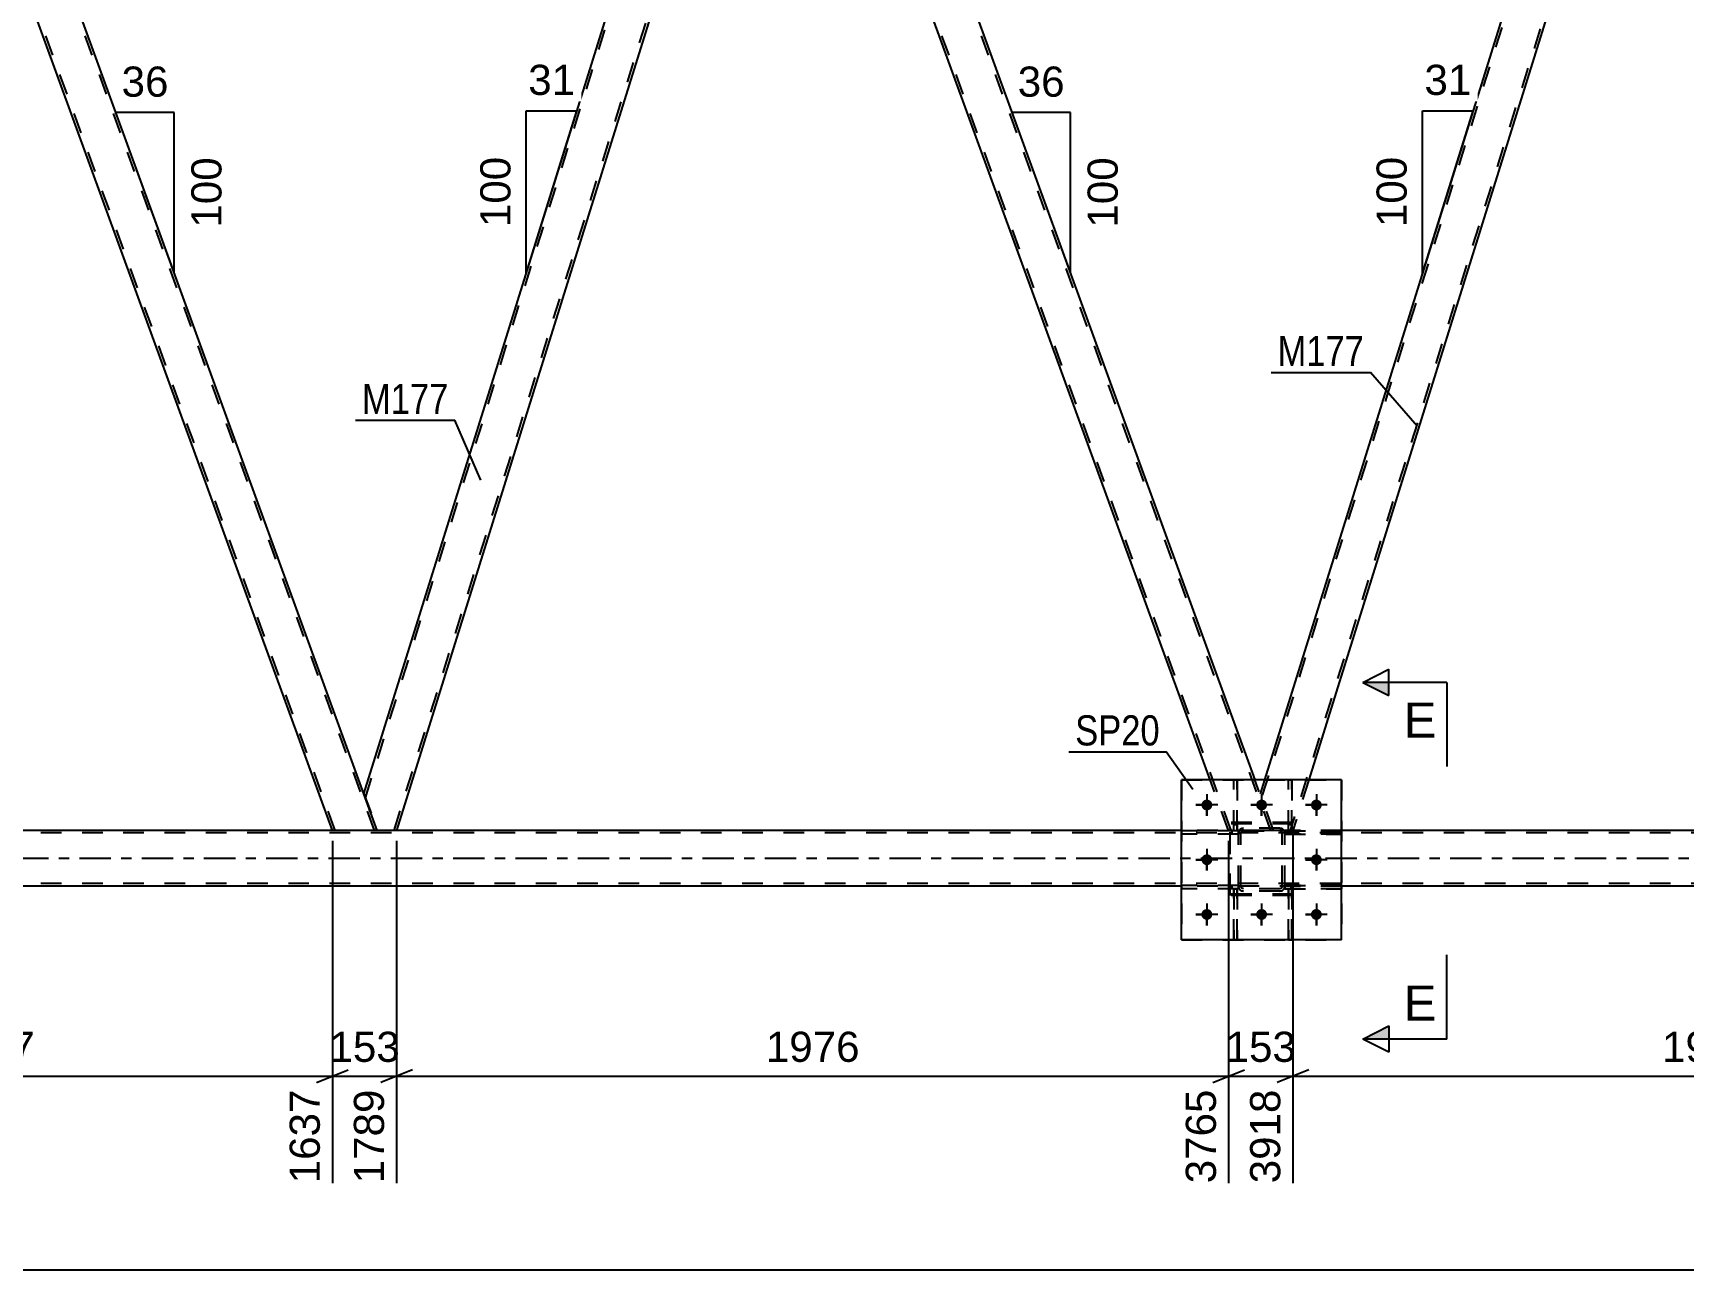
# Model space of a CAD drawing. Header units: millimetres. Extents: x 0 to 3371, y 0 to 1899.
# Drawn here: x 123 to 279.7, y 247.1 to 364.6 of the extents above; entities that cross this region are included whole.
import ezdxf

# ---------------------------------------------------------------- set-up
doc = ezdxf.new("R2010")
doc.units = ezdxf.units.MM
doc.linetypes.add('DXK_LINE_DOT2', pattern=[3.9198, 1.9599, -1.9599])
doc.linetypes.add('DXK_LINE_DOT3', pattern=[5.9187, 2.979, -0.9799, 0.9799, -0.9799])
doc.styles.add('Arial', font='ARIAL.TTF', dxfattribs={"height": 0.2})
doc.styles.add('Arial Narrow', font='ARIALN.TTF', dxfattribs={"height": 0.2})

# ---------------------------------------------------------------- blocks, each defined once
blk = doc.blocks.new('Part-203723786-3099 - 2801')
at = {"color": 2, "linetype": 'Continuous'}
for p, q in [((247.28, 293.68), (232.08, 293.68)), ((232.08, 278.48), (232.08, 293.68)), ((247.28, 278.48), (247.28, 293.68)), ((247.28, 278.48), (232.08, 278.48))]:
    blk.add_line(p, q, dxfattribs=at)
blk = doc.blocks.new('Part-203723786-2932 - 2801')
at = {"color": 7, "linetype": 'DXK_LINE_DOT2'}
for p, q in [((276.49, 410.08), (239.67, 291.96)), ((278.97, 406.2), (242.4, 288.86)), ((239.96, 293.68), (239.54, 292.33)), ((244.15, 293.68), (242.65, 288.86)), ((240.8, 288.86), (239.54, 292.33)), ((242.65, 288.86), (240.8, 288.86))]:
    blk.add_line(p, q, dxfattribs=at)
at = {"color": 2, "linetype": 'Continuous'}
for p, q in [((276.24, 410.08), (239.96, 293.68)), ((277.56, 410.08), (276.24, 410.08)), ((279.11, 405.83), (277.56, 410.08)), ((279.11, 405.83), (244.15, 293.68))]:
    blk.add_line(p, q, dxfattribs=at)
blk = doc.blocks.new('Bolt-203723786-2851 - 2801')
at = {"color": 1, "linetype": 'Continuous'}
for p, q in [((234.48, 292.32), (234.48, 291.63)), ((239.68, 292.32), (239.68, 291.63)), ((244.88, 292.32), (244.88, 291.63)), ((233.44, 291.28), (234.14, 291.28)), ((234.48, 290.24), (234.48, 290.93)), ((235.52, 291.28), (234.83, 291.28)), ((238.64, 291.28), (239.34, 291.28)), ((239.68, 290.24), (239.68, 290.93)), ((240.72, 291.28), (240.03, 291.28)), ((243.84, 291.28), (244.54, 291.28)), ((244.88, 290.24), (244.88, 290.93)), ((245.92, 291.28), (245.23, 291.28)), ((234.48, 287.12), (234.48, 286.43)), ((244.88, 287.12), (244.88, 286.43)), ((233.44, 286.08), (234.14, 286.08)), ((234.48, 285.04), (234.48, 285.73)), ((235.52, 286.08), (234.83, 286.08)), ((243.84, 286.08), (244.54, 286.08)), ((244.88, 285.04), (244.88, 285.73)), ((245.92, 286.08), (245.23, 286.08)), ((233.44, 280.88), (234.14, 280.88)), ((234.48, 281.92), (234.48, 281.23)), ((235.52, 280.88), (234.83, 280.88)), ((238.64, 280.88), (239.34, 280.88)), ((239.68, 281.92), (239.68, 281.23)), ((240.72, 280.88), (240.03, 280.88)), ((243.84, 280.88), (244.54, 280.88)), ((244.88, 281.92), (244.88, 281.23)), ((245.92, 280.88), (245.23, 280.88)), ((234.48, 279.84), (234.48, 280.53)), ((239.68, 279.84), (239.68, 280.53)), ((244.88, 279.84), (244.88, 280.53))]:
    blk.add_line(p, q, dxfattribs=at)
blk = doc.blocks.new('Part-203723786-2920 - 2801')
at = {"color": 7, "linetype": 'DXK_LINE_DOT2'}
for p, q in [((237.48, 288.84), (232.08, 288.84)), ((232.08, 288.84), (232.08, 288.52)), ((237.48, 288.52), (232.08, 288.52)), ((236.88, 288.52), (236.88, 288.84)), ((237.48, 288.52), (237.48, 288.84))]:
    blk.add_line(p, q, dxfattribs=at)
blk = doc.blocks.new('Part-203723786-2876 - 2801')
at = {"color": 2, "linetype": 'Continuous'}
for p, q in [((196.68, 410.08), (192.42, 410.08)), ((196.68, 410.08), (239.05, 293.68)), ((234.79, 293.68), (193.97, 405.83))]:
    blk.add_line(p, q, dxfattribs=at)
at = {"color": 7, "linetype": 'DXK_LINE_DOT2'}
for p, q in [((192.42, 410.08), (193.97, 405.83)), ((236.8, 288.86), (192.68, 410.08)), ((240.55, 288.86), (196.43, 410.08)), ((236.54, 288.86), (234.79, 293.68)), ((240.8, 288.86), (239.05, 293.68)), ((240.8, 288.86), (236.54, 288.86))]:
    blk.add_line(p, q, dxfattribs=at)
blk = doc.blocks.new('Part-203723786-2892 - 2801')
at = {"color": 2, "linetype": 'Continuous'}
for p, q in [((151.41, 288.86), (107.29, 410.08)), ((111.04, 410.08), (107.29, 410.08)), ((111.04, 410.08), (111.55, 410.08)), ((154.4, 292.33), (111.55, 410.08))]:
    blk.add_line(p, q, dxfattribs=at)
at = {"color": 7, "linetype": 'DXK_LINE_DOT2'}
for p, q in [((151.67, 288.86), (107.55, 410.08)), ((155.41, 288.86), (111.29, 410.08)), ((111.51, 410.08), (111.4, 410.08)), ((111.55, 410.08), (111.51, 410.08)), ((154.4, 292.33), (155.67, 288.86)), ((155.67, 288.86), (151.41, 288.86))]:
    blk.add_line(p, q, dxfattribs=at)
blk = doc.blocks.new('Part-203723786-2897 - 2801')
at = {"color": 2, "linetype": 'Continuous'}
for p, q in [((154.4, 292.33), (191.11, 410.08)), ((192.42, 410.08), (191.11, 410.08)), ((192.42, 410.08), (193.97, 405.83)), ((193.97, 405.83), (157.51, 288.86)), ((155.67, 288.86), (154.4, 292.33))]:
    blk.add_line(p, q, dxfattribs=at)
at = {"color": 7, "linetype": 'DXK_LINE_DOT2'}
for p, q in [((154.54, 291.96), (191.36, 410.08)), ((157.26, 288.86), (193.84, 406.2)), ((157.51, 288.86), (155.67, 288.86))]:
    blk.add_line(p, q, dxfattribs=at)
blk = doc.blocks.new('Part-203723786-2919 - 2801')
at = {"color": 7, "linetype": 'DXK_LINE_DOT2'}
for p, q in [((237.04, 288.84), (237.04, 293.68)), ((237.04, 293.68), (237.36, 293.68)), ((237.36, 293.68), (237.36, 288.84)), ((237.04, 289.44), (237.36, 289.44)), ((237.36, 288.84), (237.04, 288.84))]:
    blk.add_line(p, q, dxfattribs=at)
blk = doc.blocks.new('Part-203723786-2939 - 2801')
at = {"color": 7, "linetype": 'DXK_LINE_DOT2'}
for p, q in [((237.04, 278.48), (237.04, 283.32)), ((237.04, 283.32), (237.36, 283.32)), ((237.04, 282.72), (237.36, 282.72)), ((237.36, 283.32), (237.36, 278.48)), ((237.36, 278.48), (237.04, 278.48))]:
    blk.add_line(p, q, dxfattribs=at)
blk = doc.blocks.new('Part-203723786-3149 - 2801')
at = {"color": 7, "linetype": 'DXK_LINE_DOT2'}
for p, q in [((242.56, 283.32), (242.24, 283.32)), ((242.24, 283.32), (242.24, 278.48)), ((242.24, 282.72), (242.56, 282.72)), ((242.56, 278.48), (242.56, 283.32)), ((242.24, 278.48), (242.56, 278.48))]:
    blk.add_line(p, q, dxfattribs=at)
blk = doc.blocks.new('Bolt-203723786-3044 - 2801')
at = {"linetype": 'Continuous'}
for points in [[(235, 291.28, -1), (233.96, 291.28, -1)], [(240.2, 291.28, -1), (239.16, 291.28, -1)], [(245.4, 291.28, -1), (244.36, 291.28, -1)], [(235, 286.08, -1), (233.96, 286.08, -1)], [(245.4, 286.08, -1), (244.36, 286.08, -1)], [(235, 280.88, -1), (233.96, 280.88, -1)], [(240.2, 280.88, -1), (239.16, 280.88, -1)], [(245.4, 280.88, -1), (244.36, 280.88, -1)]]:
    blk.add_hatch(color=1, dxfattribs=at).paths.add_polyline_path(points)
at = {"color": 1, "linetype": 'Continuous'}
for p, q in [((234.48, 292.32), (234.48, 290.24)), ((239.68, 292.32), (239.68, 290.24)), ((244.88, 292.32), (244.88, 290.24)), ((235.52, 291.28), (233.44, 291.28)), ((240.72, 291.28), (238.64, 291.28)), ((245.92, 291.28), (243.84, 291.28)), ((234.48, 287.12), (234.48, 285.04)), ((244.88, 287.12), (244.88, 285.04)), ((235.52, 286.08), (233.44, 286.08)), ((245.92, 286.08), (243.84, 286.08)), ((235.52, 280.88), (233.44, 280.88)), ((234.48, 281.92), (234.48, 279.84)), ((240.72, 280.88), (238.64, 280.88)), ((239.68, 281.92), (239.68, 279.84)), ((245.92, 280.88), (243.84, 280.88)), ((244.88, 281.92), (244.88, 279.84))]:
    blk.add_line(p, q, dxfattribs=at)
blk = doc.blocks.new('Part-203723786-3089 - 2801')
at = {"color": 2, "linetype": 'Continuous'}
for p, q in [((277.56, 410.08), (281.82, 410.08)), ((281.82, 410.08), (324.67, 292.33)), ((321.68, 288.86), (279.11, 405.83))]:
    blk.add_line(p, q, dxfattribs=at)
at = {"color": 7, "linetype": 'DXK_LINE_DOT2'}
for p, q in [((279.11, 405.83), (277.56, 410.08)), ((321.93, 288.86), (277.81, 410.08)), ((325.68, 288.86), (281.56, 410.08)), ((325.94, 288.86), (324.67, 292.33)), ((325.94, 288.86), (321.68, 288.86))]:
    blk.add_line(p, q, dxfattribs=at)
blk = doc.blocks.new('Part-203723786-3105 - 2801')
at = {"color": 7, "linetype": 'DXK_LINE_DOT2'}
for p, q in [((237.48, 288.6), (237.52, 288.78)), ((237.52, 288.78), (237.48, 288.6)), ((237.48, 283.56), (237.48, 288.6)), ((237.72, 288.6), (237.74, 288.69)), ((237.72, 283.56), (237.72, 288.6)), ((237.74, 288.69), (237.8, 288.77)), ((237.78, 289.04), (237.96, 289.08)), ((237.96, 289.08), (237.78, 289.04)), ((237.8, 288.77), (237.87, 288.82)), ((237.87, 288.82), (237.96, 288.84)), ((241.4, 289.08), (237.96, 289.08)), ((237.96, 288.84), (241.4, 288.84)), ((241.4, 289.08), (241.59, 289.04)), ((241.59, 289.04), (241.4, 289.08)), ((241.4, 288.84), (241.5, 288.82)), ((241.5, 288.82), (241.57, 288.77)), ((241.57, 288.77), (241.63, 288.69)), ((241.63, 288.69), (241.64, 288.6)), ((241.64, 283.56), (241.64, 288.6)), ((241.85, 288.78), (241.88, 288.6)), ((241.88, 288.6), (241.85, 288.78)), ((241.88, 283.56), (241.88, 288.6)), ((237.52, 283.38), (237.48, 283.56)), ((237.48, 283.56), (237.52, 283.38)), ((237.74, 283.47), (237.72, 283.56)), ((237.8, 283.39), (237.74, 283.47)), ((237.96, 283.08), (237.78, 283.12)), ((237.78, 283.12), (237.96, 283.08)), ((237.87, 283.34), (237.8, 283.39)), ((237.96, 283.32), (237.87, 283.34)), ((241.4, 283.32), (237.96, 283.32)), ((241.4, 283.08), (237.96, 283.08)), ((241.5, 283.34), (241.4, 283.32)), ((241.59, 283.12), (241.4, 283.08)), ((241.4, 283.08), (241.59, 283.12)), ((241.57, 283.39), (241.5, 283.34)), ((241.63, 283.47), (241.57, 283.39)), ((241.64, 283.56), (241.63, 283.47)), ((241.88, 283.56), (241.85, 283.38)), ((241.85, 283.38), (241.88, 283.56))]:
    blk.add_line(p, q, dxfattribs=at)
at = {"color": 7, "linetype": 'DXK_LINE_DOT3'}
blk.add_line((239.68, 286.08), (239.68, 286.08), dxfattribs=at)
at = {"color": 7, "linetype": 'DXK_LINE_DOT2'}
for centre, start, end in [((237.96, 288.6), 112.5, 157.5), ((237.96, 288.6), 112.5, 157.5), ((241.4, 288.6), 22.5, 67.5), ((241.4, 288.6), 22.5, 67.5), ((237.96, 283.56), 202.5, 247.5), ((237.96, 283.56), 202.5, 247.5), ((241.4, 283.56), 292.5, 337.5), ((241.4, 283.56), 292.5, 337.5)]:
    blk.add_arc(centre, 0.48, start, end, dxfattribs=at)
blk = doc.blocks.new('Part-203723786-3116 - 2801')
at = {"color": 7, "linetype": 'DXK_LINE_DOT2'}
for p, q in [((241.89, 288.52), (241.89, 288.84)), ((241.89, 288.84), (247.28, 288.84)), ((247.28, 288.52), (241.89, 288.52)), ((242.49, 288.52), (242.49, 288.84)), ((247.28, 288.84), (247.28, 288.52))]:
    blk.add_line(p, q, dxfattribs=at)
blk = doc.blocks.new('Part-203723786-3120 - 2801')
at = {"color": 7, "linetype": 'DXK_LINE_DOT2'}
for p, q in [((242.68, 289.48), (236.68, 289.48)), ((236.68, 282.68), (236.68, 289.48)), ((242.68, 282.68), (242.68, 289.48)), ((242.68, 282.68), (236.68, 282.68))]:
    blk.add_line(p, q, dxfattribs=at)
blk = doc.blocks.new('Part-203723786-3137 - 2801')
at = {"color": 7, "linetype": 'DXK_LINE_DOT2'}
for p, q in [((237.36, 283.32), (237.04, 283.32)), ((237.04, 283.32), (237.04, 278.48)), ((237.04, 282.72), (237.36, 282.72)), ((237.36, 278.48), (237.36, 283.32)), ((237.04, 278.48), (237.36, 278.48))]:
    blk.add_line(p, q, dxfattribs=at)
blk = doc.blocks.new('Part-203723786-3141 - 2801')
at = {"color": 7, "linetype": 'DXK_LINE_DOT2'}
for p, q in [((242.24, 288.84), (242.24, 293.68)), ((242.24, 293.68), (242.56, 293.68)), ((242.56, 293.68), (242.56, 288.84)), ((242.24, 289.44), (242.56, 289.44)), ((242.56, 288.84), (242.24, 288.84))]:
    blk.add_line(p, q, dxfattribs=at)
blk = doc.blocks.new('Part-203723786-3142 - 2801')
at = {"color": 7, "linetype": 'DXK_LINE_DOT2'}
for p, q in [((242.24, 278.48), (242.24, 283.32)), ((242.24, 283.32), (242.56, 283.32)), ((242.24, 282.72), (242.56, 282.72)), ((242.56, 283.32), (242.56, 278.48)), ((242.56, 278.48), (242.24, 278.48))]:
    blk.add_line(p, q, dxfattribs=at)
blk = doc.blocks.new('Part-203723786-3146 - 2801')
at = {"color": 7, "linetype": 'DXK_LINE_DOT2'}
for p, q in [((242.68, 289.62), (236.68, 289.62)), ((236.68, 282.82), (236.68, 289.62)), ((242.68, 282.82), (242.68, 289.62)), ((242.68, 282.82), (236.68, 282.82))]:
    blk.add_line(p, q, dxfattribs=at)
blk = doc.blocks.new('Part-203723786-3147 - 2801')
at = {"color": 7, "linetype": 'DXK_LINE_DOT2'}
for p, q in [((237.48, 288.6), (237.52, 288.78)), ((237.52, 288.78), (237.48, 288.6)), ((237.48, 283.56), (237.48, 288.6)), ((237.72, 288.6), (237.74, 288.69)), ((237.72, 283.56), (237.72, 288.6)), ((237.74, 288.69), (237.8, 288.77)), ((237.78, 289.04), (237.96, 289.08)), ((237.96, 289.08), (237.78, 289.04)), ((237.8, 288.77), (237.87, 288.82)), ((237.87, 288.82), (237.96, 288.84)), ((241.4, 289.08), (237.96, 289.08)), ((237.96, 288.84), (241.4, 288.84)), ((241.4, 289.08), (241.59, 289.04)), ((241.59, 289.04), (241.4, 289.08)), ((241.4, 288.84), (241.5, 288.82)), ((241.5, 288.82), (241.57, 288.77)), ((241.57, 288.77), (241.63, 288.69)), ((241.63, 288.69), (241.64, 288.6)), ((241.64, 283.56), (241.64, 288.6)), ((241.85, 288.78), (241.88, 288.6)), ((241.88, 288.6), (241.85, 288.78)), ((241.88, 283.56), (241.88, 288.6)), ((237.52, 283.38), (237.48, 283.56)), ((237.48, 283.56), (237.52, 283.38)), ((237.74, 283.47), (237.72, 283.56)), ((237.8, 283.39), (237.74, 283.47)), ((237.96, 283.08), (237.78, 283.12)), ((237.78, 283.12), (237.96, 283.08)), ((237.87, 283.34), (237.8, 283.39)), ((237.96, 283.32), (237.87, 283.34)), ((241.4, 283.32), (237.96, 283.32)), ((241.4, 283.08), (237.96, 283.08)), ((241.5, 283.34), (241.4, 283.32)), ((241.59, 283.12), (241.4, 283.08)), ((241.4, 283.08), (241.59, 283.12)), ((241.57, 283.39), (241.5, 283.34)), ((241.63, 283.47), (241.57, 283.39)), ((241.64, 283.56), (241.63, 283.47)), ((241.88, 283.56), (241.85, 283.38)), ((241.85, 283.38), (241.88, 283.56))]:
    blk.add_line(p, q, dxfattribs=at)
at = {"color": 7, "linetype": 'DXK_LINE_DOT3'}
blk.add_line((239.68, 286.08), (239.68, 286.08), dxfattribs=at)
at = {"color": 7, "linetype": 'DXK_LINE_DOT2'}
for centre, start, end in [((237.96, 288.6), 112.5, 157.5), ((237.96, 288.6), 112.5, 157.5), ((241.4, 288.6), 22.5, 67.5), ((241.4, 288.6), 22.5, 67.5), ((237.96, 283.56), 202.5, 247.5), ((237.96, 283.56), 202.5, 247.5), ((241.4, 283.56), 292.5, 337.5), ((241.4, 283.56), 292.5, 337.5)]:
    blk.add_arc(centre, 0.48, start, end, dxfattribs=at)
blk = doc.blocks.new('Part-203723786-3148 - 2801')
at = {"color": 7, "linetype": 'DXK_LINE_DOT2'}
for p, q in [((232.08, 293.68), (247.28, 293.68)), ((232.08, 293.68), (232.08, 278.48)), ((247.28, 293.68), (247.28, 278.48)), ((232.08, 278.48), (247.28, 278.48))]:
    blk.add_line(p, q, dxfattribs=at)
blk = doc.blocks.new('Part-203723786-3155 - 2801')
at = {"color": 7, "linetype": 'DXK_LINE_DOT2'}
for p, q in [((247.28, 283.64), (241.89, 283.64)), ((241.89, 283.64), (241.89, 283.32)), ((241.89, 283.32), (247.28, 283.32)), ((242.49, 283.32), (242.49, 283.64)), ((247.28, 283.32), (247.28, 283.64))]:
    blk.add_line(p, q, dxfattribs=at)
blk = doc.blocks.new('Part-203723786-3161 - 2801')
at = {"color": 7, "linetype": 'DXK_LINE_DOT2'}
for p, q in [((237.48, 283.64), (232.08, 283.64)), ((232.08, 283.64), (232.08, 283.32)), ((237.48, 283.32), (232.08, 283.32)), ((236.88, 283.32), (236.88, 283.64)), ((237.48, 283.32), (237.48, 283.64))]:
    blk.add_line(p, q, dxfattribs=at)
blk = doc.blocks.new('Part-203723786-3164 - 2801')
at = {"color": 7, "linetype": 'DXK_LINE_DOT2'}
for p, q in [((247.28, 288.84), (241.89, 288.84)), ((241.89, 288.84), (241.89, 288.52)), ((241.89, 288.52), (247.28, 288.52)), ((242.49, 288.52), (242.49, 288.84)), ((247.28, 288.52), (247.28, 288.84))]:
    blk.add_line(p, q, dxfattribs=at)
blk = doc.blocks.new('Part-203723786-3168 - 2801')
at = {"color": 7, "linetype": 'DXK_LINE_DOT2'}
for p, q in [((241.89, 283.32), (241.89, 283.64)), ((241.89, 283.64), (247.28, 283.64)), ((247.28, 283.32), (241.89, 283.32)), ((242.49, 283.32), (242.49, 283.64)), ((247.28, 283.64), (247.28, 283.32))]:
    blk.add_line(p, q, dxfattribs=at)
blk = doc.blocks.new('Part-203723786-3231 - 2801')
at = {"color": 2, "linetype": 'Continuous'}
for p, q in [((242.24, 293.68), (242.24, 293.68)), ((242.56, 293.68), (242.24, 293.68)), ((242.56, 293.68), (242.56, 293.68))]:
    blk.add_line(p, q, dxfattribs=at)
at = {"color": 7, "linetype": 'DXK_LINE_DOT2'}
for p, q in [((242.24, 288.84), (242.24, 293.68)), ((242.56, 288.84), (242.56, 293.68)), ((242.24, 289.44), (242.56, 289.44)), ((242.56, 288.84), (242.24, 288.84))]:
    blk.add_line(p, q, dxfattribs=at)
blk = doc.blocks.new('Part-203723786-3262 - 2801')
at = {"color": 2, "linetype": 'Continuous'}
for p, q in [((232.08, 288.86), (85.94, 288.86)), ((487.5, 288.86), (247.28, 288.86)), ((232.08, 283.58), (85.94, 283.58)), ((487.5, 283.58), (247.28, 283.58))]:
    blk.add_line(p, q, dxfattribs=at)
at = {"color": 7, "linetype": 'DXK_LINE_DOT2'}
for p, q in [((772.43, 288.62), (85.94, 288.62)), ((247.28, 288.86), (232.08, 288.86)), ((772.43, 283.82), (85.94, 283.82)), ((247.28, 283.58), (232.08, 283.58))]:
    blk.add_line(p, q, dxfattribs=at)
at = {"color": 7, "linetype": 'DXK_LINE_DOT3'}
blk.add_line((85.94, 286.22), (772.43, 286.22), dxfattribs=at)
blk = doc.blocks.new('Part-203723786-3271 - 2801')
at = {"color": 7, "linetype": 'DXK_LINE_DOT2'}
for p, q in [((237.48, 283.64), (232.08, 283.64)), ((232.08, 283.32), (232.08, 283.64)), ((237.48, 283.32), (232.08, 283.32)), ((236.88, 283.32), (236.88, 283.64)), ((237.48, 283.64), (237.48, 283.32))]:
    blk.add_line(p, q, dxfattribs=at)
blk = doc.blocks.new('Part-203723786-3283 - 2801')
at = {"color": 2, "linetype": 'Continuous'}
for p, q in [((237.04, 293.68), (237.04, 293.68)), ((237.36, 293.68), (237.04, 293.68)), ((237.36, 293.68), (237.36, 293.68))]:
    blk.add_line(p, q, dxfattribs=at)
at = {"color": 7, "linetype": 'DXK_LINE_DOT2'}
for p, q in [((237.04, 288.84), (237.04, 293.68)), ((237.36, 288.84), (237.36, 293.68)), ((237.04, 289.44), (237.36, 289.44)), ((237.36, 288.84), (237.04, 288.84))]:
    blk.add_line(p, q, dxfattribs=at)
blk = doc.blocks.new('Part-203723786-3286 - 2801')
at = {"color": 7, "linetype": 'DXK_LINE_DOT2'}
for p, q in [((237.48, 288.84), (232.08, 288.84)), ((232.08, 288.52), (232.08, 288.84)), ((237.48, 288.52), (232.08, 288.52)), ((236.88, 288.52), (236.88, 288.84)), ((237.48, 288.84), (237.48, 288.52))]:
    blk.add_line(p, q, dxfattribs=at)
blk = doc.blocks.new('StraightDimension-203723786-4097 - 2801')
at = {"color": 7, "linetype": 'Continuous'}
for p, q in [((236.54, 287.86), (236.54, 255.33)), ((242.65, 287.86), (242.65, 255.33)), ((235.04, 264.92), (238.04, 266.12)), ((236.54, 265.52), (242.65, 265.52)), ((244.15, 266.12), (241.15, 264.92))]:
    blk.add_line(p, q, dxfattribs=at)
at = {"color": 0}
blk.add_wipeout([(243.53, 266.27), (243.53, 270.47), (235.66, 270.47), (235.66, 266.27)], dxfattribs=at)
at = {"color": 0, "linetype": 'Continuous'}
blk.add_wipeout([(242.05, 264.82), (237.85, 264.82), (237.85, 254.73), (242.05, 254.73)], dxfattribs=at)
at = {"color": 3, "style": 'Arial'}
blk.add_text('153', height=2.865, dxfattribs=at).set_placement((236.26, 266.87))
at = {"color": 3, "linetype": 'Continuous', "style": 'Arial'}
blk.add_text('3918', height=2.865, rotation=90.0002, dxfattribs=at).set_placement((241.45, 255.33))
blk = doc.blocks.new('StraightDimension-203723786-4145 - 2801')
at = {"color": 7, "linetype": 'Continuous'}
for p, q in [((151.41, 287.86), (151.41, 255.33)), ((157.51, 287.86), (157.51, 255.33)), ((149.91, 264.92), (152.91, 266.12)), ((151.41, 265.52), (157.51, 265.52)), ((159.01, 266.12), (156.01, 264.92))]:
    blk.add_line(p, q, dxfattribs=at)
at = {"color": 0}
blk.add_wipeout([(158.4, 266.27), (158.4, 270.47), (150.53, 270.47), (150.53, 266.27)], dxfattribs=at)
at = {"color": 0, "linetype": 'Continuous'}
blk.add_wipeout([(156.91, 264.82), (152.71, 264.82), (152.71, 254.73), (156.91, 254.73)], dxfattribs=at)
at = {"color": 3, "style": 'Arial'}
blk.add_text('153', height=2.865, dxfattribs=at).set_placement((151.13, 266.87))
at = {"color": 3, "linetype": 'Continuous', "style": 'Arial'}
blk.add_text('1789', height=2.865, rotation=90.0002, dxfattribs=at).set_placement((156.31, 255.33))
blk = doc.blocks.new('AngleDimension-203723786-3491 - 2801')
at = {"color": 7, "linetype": 'Continuous'}
for p, q in [((169.82, 357.26), (174.64, 357.26)), ((169.82, 341.8), (174.64, 357.26)), ((169.82, 341.8), (169.82, 357.26)), ((171.15, 346.04), (174.64, 357.26))]:
    blk.add_line(p, q, dxfattribs=at)
at = {"color": 0}
for points in [[(175.06, 358.16), (175.06, 362.36), (169.41, 362.36), (169.41, 358.16)], [(168.92, 353.47), (164.72, 353.47), (164.72, 345.6), (168.92, 345.6)]]:
    blk.add_wipeout(points, dxfattribs=at)
at = {"color": 3, "style": 'Arial'}
blk.add_text('31', height=2.865, dxfattribs=at).set_placement((170.01, 358.76))
blk.add_text('100', height=2.865, rotation=90.0002, dxfattribs=at).set_placement((168.32, 346.2))
blk = doc.blocks.new('StraightDimension-203723786-4169 - 2801')
at = {"color": 7, "linetype": 'Continuous'}
for p, q in [((151.41, 287.86), (151.41, 255.33)), ((85.94, 282.58), (85.94, 262)), ((87.44, 266.12), (84.44, 264.92)), ((85.94, 265.52), (151.41, 265.52)), ((149.91, 264.92), (152.91, 266.12))]:
    blk.add_line(p, q, dxfattribs=at)
at = {"color": 0}
blk.add_wipeout([(123.72, 266.27), (123.72, 270.47), (113.63, 270.47), (113.63, 266.27)], dxfattribs=at)
at = {"color": 0, "linetype": 'Continuous'}
for points in [[(85.34, 264.82), (81.14, 264.82), (81.14, 261.4), (85.34, 261.4)], [(150.81, 264.82), (146.61, 264.82), (146.61, 254.73), (150.81, 254.73)]]:
    blk.add_wipeout(points, dxfattribs=at)
at = {"color": 3, "style": 'Arial'}
blk.add_text('1637', height=2.865, dxfattribs=at).set_placement((114.23, 266.87))
at = {"color": 3, "linetype": 'Continuous', "style": 'Arial'}
for s, height, p in [('0', 2.87, (84.74, 262)), ('1637', 2.865, (150.21, 255.33))]:
    blk.add_text(s, height=height, rotation=90.0002, dxfattribs=at).set_placement(p)
blk = doc.blocks.new('StraightDimension-203723786-4121 - 2801')
at = {"color": 7, "linetype": 'Continuous'}
for p, q in [((157.51, 287.86), (157.51, 255.33)), ((236.54, 287.86), (236.54, 255.33)), ((159.01, 266.12), (156.01, 264.92)), ((157.51, 265.52), (236.54, 265.52)), ((235.04, 264.92), (238.04, 266.12))]:
    blk.add_line(p, q, dxfattribs=at)
at = {"color": 0}
blk.add_wipeout([(202.08, 266.27), (202.08, 270.47), (191.98, 270.47), (191.98, 266.27)], dxfattribs=at)
at = {"color": 0, "linetype": 'Continuous'}
blk.add_wipeout([(235.94, 264.82), (231.74, 264.82), (231.74, 254.73), (235.94, 254.73)], dxfattribs=at)
at = {"color": 3, "style": 'Arial'}
blk.add_text('1976', height=2.865, dxfattribs=at).set_placement((192.58, 266.87))
at = {"color": 3, "linetype": 'Continuous', "style": 'Arial'}
blk.add_text('3765', height=2.865, rotation=90.0002, dxfattribs=at).set_placement((235.34, 255.33))
blk = doc.blocks.new('AngleDimension-203723786-3405 - 2801')
at = {"color": 7, "linetype": 'Continuous'}
for p, q in [((221.51, 357.09), (215.97, 357.09)), ((221.51, 341.87), (215.97, 357.09)), ((221.51, 341.87), (221.51, 357.09)), ((221.51, 341.87), (221.51, 341.87))]:
    blk.add_line(p, q, dxfattribs=at)
at = {"color": 0}
for points in [[(221.56, 357.99), (221.56, 362.19), (215.91, 362.19), (215.91, 357.99)], [(226.61, 353.42), (222.41, 353.42), (222.41, 345.55), (226.61, 345.55)]]:
    blk.add_wipeout(points, dxfattribs=at)
at = {"color": 3, "style": 'Arial'}
blk.add_text('36', height=2.865, dxfattribs=at).set_placement((216.51, 358.59))
blk.add_text('100', height=2.865, rotation=90.0002, dxfattribs=at).set_placement((226.01, 346.15))
blk = doc.blocks.new('AngleDimension-203723786-3419 - 2801')
at = {"color": 7, "linetype": 'Continuous'}
for p, q in [((136.37, 357.09), (130.83, 357.09)), ((136.37, 341.87), (130.83, 357.09)), ((136.37, 341.87), (136.37, 357.09)), ((136.37, 341.87), (136.37, 341.87))]:
    blk.add_line(p, q, dxfattribs=at)
at = {"color": 0}
for points in [[(136.43, 357.99), (136.43, 362.19), (130.78, 362.19), (130.78, 357.99)], [(141.47, 353.42), (137.27, 353.42), (137.27, 345.55), (141.47, 345.55)]]:
    blk.add_wipeout(points, dxfattribs=at)
at = {"color": 3, "style": 'Arial'}
blk.add_text('36', height=2.865, dxfattribs=at).set_placement((131.38, 358.59))
blk.add_text('100', height=2.865, rotation=90.0002, dxfattribs=at).set_placement((140.87, 346.15))
blk = doc.blocks.new('AngleDimension-203723786-3585 - 2801')
at = {"color": 7, "linetype": 'Continuous'}
for p, q in [((254.96, 357.26), (259.78, 357.26)), ((254.96, 341.8), (259.78, 357.26)), ((254.96, 341.8), (254.96, 357.26)), ((256.28, 346.04), (259.78, 357.26))]:
    blk.add_line(p, q, dxfattribs=at)
at = {"color": 0}
for points in [[(260.19, 358.16), (260.19, 362.36), (254.55, 362.36), (254.55, 358.16)], [(254.06, 353.47), (249.86, 353.47), (249.86, 345.6), (254.06, 345.6)]]:
    blk.add_wipeout(points, dxfattribs=at)
at = {"color": 3, "style": 'Arial'}
blk.add_text('31', height=2.865, dxfattribs=at).set_placement((255.15, 358.76))
blk.add_text('100', height=2.865, rotation=90.0002, dxfattribs=at).set_placement((253.46, 346.2))
blk = doc.blocks.new('StraightDimension-203723786-4073 - 2801')
at = {"color": 7, "linetype": 'Continuous'}
for p, q in [((242.65, 287.86), (242.65, 255.33)), ((321.68, 287.86), (321.68, 255.33)), ((244.15, 266.12), (241.15, 264.92)), ((242.65, 265.52), (321.68, 265.52)), ((320.18, 264.92), (323.18, 266.12))]:
    blk.add_line(p, q, dxfattribs=at)
at = {"color": 0}
blk.add_wipeout([(287.21, 266.27), (287.21, 270.47), (277.12, 270.47), (277.12, 266.27)], dxfattribs=at)
at = {"color": 0, "linetype": 'Continuous'}
blk.add_wipeout([(321.08, 264.82), (316.88, 264.82), (316.88, 254.73), (321.08, 254.73)], dxfattribs=at)
at = {"color": 3, "style": 'Arial'}
blk.add_text('1976', height=2.865, dxfattribs=at).set_placement((277.72, 266.87))
at = {"color": 3, "linetype": 'Continuous', "style": 'Arial'}
blk.add_text('5893', height=2.865, rotation=90.0002, dxfattribs=at).set_placement((320.48, 255.33))
blk = doc.blocks.new('StraightDimension-203723786-4372 - 2801')
at = {"color": 7, "linetype": 'Continuous'}
blk.add_line((39.72, 247.09), (783.29, 247.09), dxfattribs=at)
blk = doc.blocks.new('Mark-203723786-2893 - 2801')
at = {"color": 0}
blk.add_wipeout([(162.43, 328.44), (162.43, 331.44), (154.21, 331.44), (154.21, 328.44)], dxfattribs=at)
blk.add_wipeout([(162.43, 328.44), (162.43, 331.44), (154.21, 331.44), (154.21, 328.44)], dxfattribs=at)
at = {"color": 30, "linetype": 'Continuous'}
for p in [(153.61, 327.84), (165.51, 322.14)]:
    blk.add_line(p, (163.03, 327.84), dxfattribs=at)
at = {"color": 3, "style": 'Arial Narrow'}
blk.add_text('M177', height=2.863, dxfattribs=at).set_placement((154.21, 328.44))
blk = doc.blocks.new('Mark-203723786-2928 - 2801')
at = {"color": 0}
blk.add_wipeout([(249.41, 332.99), (249.41, 335.99), (241.19, 335.99), (241.19, 332.99)], dxfattribs=at)
blk.add_wipeout([(249.41, 332.99), (249.41, 335.99), (241.19, 335.99), (241.19, 332.99)], dxfattribs=at)
at = {"color": 30, "linetype": 'Continuous'}
for p in [(240.59, 332.39), (254.47, 327.29)]:
    blk.add_line(p, (250.01, 332.39), dxfattribs=at)
at = {"color": 3, "style": 'Arial Narrow'}
blk.add_text('M177', height=2.863, dxfattribs=at).set_placement((241.19, 332.99))
blk = doc.blocks.new('Mark-203723786-3095 - 2801')
at = {"color": 0}
blk.add_wipeout([(230.01, 296.94), (230.01, 299.94), (221.97, 299.94), (221.97, 296.94)], dxfattribs=at)
blk.add_wipeout([(230.01, 296.94), (230.01, 299.94), (221.97, 299.94), (221.97, 296.94)], dxfattribs=at)
at = {"color": 30, "linetype": 'Continuous'}
for p in [(221.37, 296.34), (233.14, 292.76)]:
    blk.add_line(p, (230.61, 296.34), dxfattribs=at)
at = {"color": 3, "style": 'Arial Narrow'}
blk.add_text('SP20', height=2.863, dxfattribs=at).set_placement((221.97, 296.94))
blk = doc.blocks.new('SectionMark-203723786-4608 - 2801')
at = {"linetype": 'Continuous'}
for points in [[(251.78, 302.93), (251.78, 301.68), (249.28, 302.93)], [(251.78, 270.28), (251.78, 269.03), (249.28, 269.03)]]:
    blk.add_hatch(color=6, dxfattribs=at).paths.add_polyline_path(points)
at = {"color": 6, "linetype": 'Continuous'}
for p, q in [((249.28, 302.93), (251.78, 304.18)), ((251.78, 301.68), (251.78, 304.18)), ((257.28, 302.93), (249.28, 302.93)), ((249.28, 302.93), (251.78, 301.68)), ((257.28, 302.93), (257.28, 294.93)), ((257.28, 269.03), (257.28, 277.03)), ((249.28, 269.03), (251.78, 270.28)), ((251.78, 270.28), (251.78, 267.78)), ((257.28, 269.03), (249.28, 269.03)), ((251.78, 267.78), (249.28, 269.03))]:
    blk.add_line(p, q, dxfattribs=at)
at = {"color": 0, "linetype": 'Continuous'}
for points in [[(256.28, 297.68), (256.28, 301.18), (253.17, 301.18), (253.17, 297.68)], [(256.28, 270.78), (256.28, 274.28), (253.17, 274.28), (253.17, 270.78)]]:
    blk.add_wipeout(points, dxfattribs=at)
at = {"color": 3, "linetype": 'Continuous', "style": 'Arial'}
for p in [(253.17, 297.68), (253.17, 270.78)]:
    blk.add_text('E', height=3.34, dxfattribs=at).set_placement(p)

msp = doc.modelspace()

# ---------------------------------------------------------------- block references
for name in ['Part-203723786-2892 - 2801', 'Part-203723786-2897 - 2801', 'Part-203723786-2876 - 2801', 'Part-203723786-2932 - 2801', 'Part-203723786-3089 - 2801', 'Part-203723786-3099 - 2801', 'Part-203723786-3148 - 2801', 'Part-203723786-2919 - 2801', 'Part-203723786-3283 - 2801', 'Part-203723786-3141 - 2801', 'Part-203723786-3231 - 2801', 'Bolt-203723786-2851 - 2801', 'Bolt-203723786-3044 - 2801', 'Part-203723786-3262 - 2801', 'Part-203723786-2920 - 2801', 'Part-203723786-3286 - 2801', 'Part-203723786-3146 - 2801', 'Part-203723786-3120 - 2801', 'Part-203723786-3105 - 2801', 'Part-203723786-3147 - 2801', 'Part-203723786-3116 - 2801', 'Part-203723786-3164 - 2801', 'Part-203723786-3161 - 2801', 'Part-203723786-3271 - 2801', 'Part-203723786-2939 - 2801', 'Part-203723786-3137 - 2801', 'Part-203723786-3155 - 2801', 'Part-203723786-3168 - 2801', 'Part-203723786-3149 - 2801', 'Part-203723786-3142 - 2801']:
    msp.add_blockref(name, (0, 0))

# ---------------------------------------------------------------- next in the draw order: block references
for name in ['AngleDimension-203723786-3419 - 2801', 'AngleDimension-203723786-3491 - 2801', 'AngleDimension-203723786-3405 - 2801', 'AngleDimension-203723786-3585 - 2801', 'StraightDimension-203723786-4145 - 2801', 'StraightDimension-203723786-4097 - 2801']:
    msp.add_blockref(name, (0, 0))

# ---------------------------------------------------------------- next in the draw order: block references
for name in ['StraightDimension-203723786-4169 - 2801', 'StraightDimension-203723786-4121 - 2801', 'StraightDimension-203723786-4073 - 2801']:
    msp.add_blockref(name, (0, 0))

# ---------------------------------------------------------------- next in the draw order: block references
msp.add_blockref('StraightDimension-203723786-4372 - 2801', (0, 0))

# ---------------------------------------------------------------- next in the draw order: block references
for name in ['Mark-203723786-2928 - 2801', 'Mark-203723786-2893 - 2801', 'SectionMark-203723786-4608 - 2801', 'Mark-203723786-3095 - 2801']:
    msp.add_blockref(name, (0, 0))

doc.saveas('drawing.dxf')
